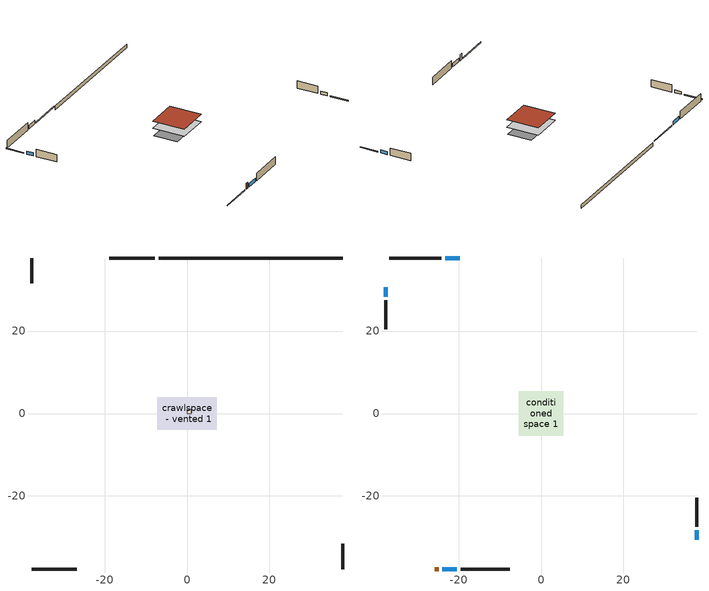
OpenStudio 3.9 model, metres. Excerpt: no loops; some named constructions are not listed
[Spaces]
crawlspace - vented 1
 floor foundation (Slab1 construction): -7.17,-3.98 -7.17,3.98 7.17,3.98 7.17,-3.98 z-0.91
 wall outside (RimJoist1 construction): -7.78,37.74 -18.82,37.74 z0.3:0.61
 wall outside (RimJoist2 construction): 37.74,-37.74 37.74,-31.61 z0.3:0.61
 wall outside (RimJoist3 construction): -37.74,-37.74 -26.71,-37.74 z0.3:0.61
 wall outside (RimJoist4 construction): -37.74,37.74 -37.74,31.61 z0.3:0.61
 wall foundation (FoundationWall1 construction): 37.74,37.74 -6.85,37.74 z-0.91:0.3
furnace airloop ret air space
 floor adiabatic (AdiabaticConst): 0,0 0,1 1,1 1,0 z0
 wall adiabatic (AdiabaticConst): 0,1 0,0 1,0 1,1 0,1 z0:1
 ceiling adiabatic (AdiabaticConst): 1,0 1,1 0,1 0,0 z1
conditioned space 1
 floor to crawlspace - vented 1 (Floor1 construction): -5.34,-5.34 -5.34,5.34 5.34,5.34 5.34,-5.34 z0.3
 wall outside (Wall1 construction): -24.2,37.74 -36.81,37.74 z0.3:2.74
 wall outside (Wall2 construction): 37.74,-27.44 37.74,-20.43 z0.3:2.74
 wall outside (Wall3 construction): -19.48,-37.74 -7.63,-37.74 z0.3:2.74
 wall outside (Wall4 construction): -37.74,27.44 -37.74,20.43 z0.3:2.74
 wall outside (AdiabaticWallConstruction): -19.74,37.74 -23.27,37.74 / -23.93,-37.74 -20.41,-37.74 z0.3:1.49; 37.74,-30.68 37.74,-28.36 / -37.74,30.68 -37.74,28.36 z0.3:1.31
 wall outside (AdiabaticWallConstruction 1): -25.78,-37.74 -24.86,-37.74 z0.3:2.34
 window (WindowConstruction): -19.75,37.74 -23.27,37.74 z0.3:1.49
 window (WindowConstruction 1): 37.74,-30.68 37.74,-28.37 z0.3:1.31
 window (WindowConstruction 2): -23.93,-37.74 -20.41,-37.74 z0.3:1.49
 window (WindowConstruction 3): -37.74,30.68 -37.74,28.37 z0.3:1.31
 door (Door): -25.78,-37.74 -24.86,-37.74 z0.3:2.34
 roof outside (Roof1 construction): -5.34,5.34 -5.34,-5.34 5.34,-5.34 5.34,5.34 z2.74
[Material] Roughness=Rough; Thermal Absorptance=0.9
Name | Thickness {m} | Conductivity {W/m-K} | Density {kg/m3} | Specific Heat {J/kg-K} | Solar Absorptance | Visible Absorptance
osb sheathing 0.75 in. | 0.01905 | 0.115458 | 512.64 | 1214.23 | 0.7 | 0.7
floor stud and cavity | 0.1397 | 0.923637 | 92.3553 | 1139.71 | 0.7 | 0.7
floor covering | 0.0127 | 0.0433444 | 54.468 | 1339.84 | 0.6 | 0.6
[Construction]
Floor1 construction Reversed: floor covering, osb sheathing 0.75 in., floor stud and cavity
[Schedule:Ruleset]
Name | Default Day Schedule
dhw fixtures schedule | dhw fixtures schedule default day
natural vent schedule | natural vent schedule default day
[Schedule:Day]
dhw fixtures schedule default day; dhw fixtures schedule day 1; cooling season schedule day; cooling season schedule day 2; natural vent schedule default day: 24, 0, 0
dhw fixtures schedule day: 1, 0, 0.139535, 2, 0, 0.0697674, 3, 0, 0.0465116, 4, 0, 0.0581395, 5, 0, 0.116279, 6, 0, 0.395349, 7, 0, 0.906977, 8, 0, 1, 9, 0, 0.930233, 10, 0, 0.77907, 11, 0, 0.651163, 12, 0, 0.546512, 13, 0, 0.465116, 14, 0, 0.406977, 15, 0, 0.383721, 16, 0, 0.360465, 17, 0, 0.44186, 18, 0, 0.593023, 20, 0, 0.697674, 21, 0, 0.639535, 22, 0, 0.55814, 23, 0, 0.44186, 24, 0, 0.302326
cooling season schedule day 1; natural vent schedule day: 24, 0, 1
[Schedule:Rule] Apply Monday=Yes; Apply Wednesday=Yes; Apply Friday=Yes; Date Specification Type=DateRange; Start Month=1; Start Day=1; End Month=12; End Day=31
Name | Schedule Ruleset | Rule Order | Day Schedule | Apply Sunday | Apply Tuesday | Apply Thursday | Apply Saturday
dhw fixtures schedule allday rule | dhw fixtures schedule | 1 | dhw fixtures schedule day | Yes | Yes | Yes | Yes
dhw fixtures schedule allday rule 1 | dhw fixtures schedule | 0 | dhw fixtures schedule day 1 | Yes | Yes | Yes | Yes
natural vent schedule rule | natural vent schedule | 0 | natural vent schedule day | No | No | No | No
